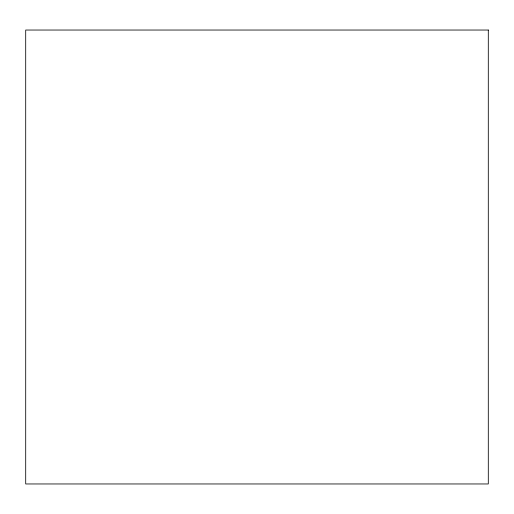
<?xml version="1.0" encoding="UTF-8"?>
<svg xmlns="http://www.w3.org/2000/svg" width="514" height="514" viewBox="0 0 514 514"><rect width="100%" height="100%" fill="white"/><g stroke="black" fill="none" stroke-linecap="round" stroke-linejoin="round"><path stroke-width="0.77" d="M488.3 30.037L25.7 30.037L25.7 483.963L488.3 483.963L488.3 30.037"/></g></svg>
